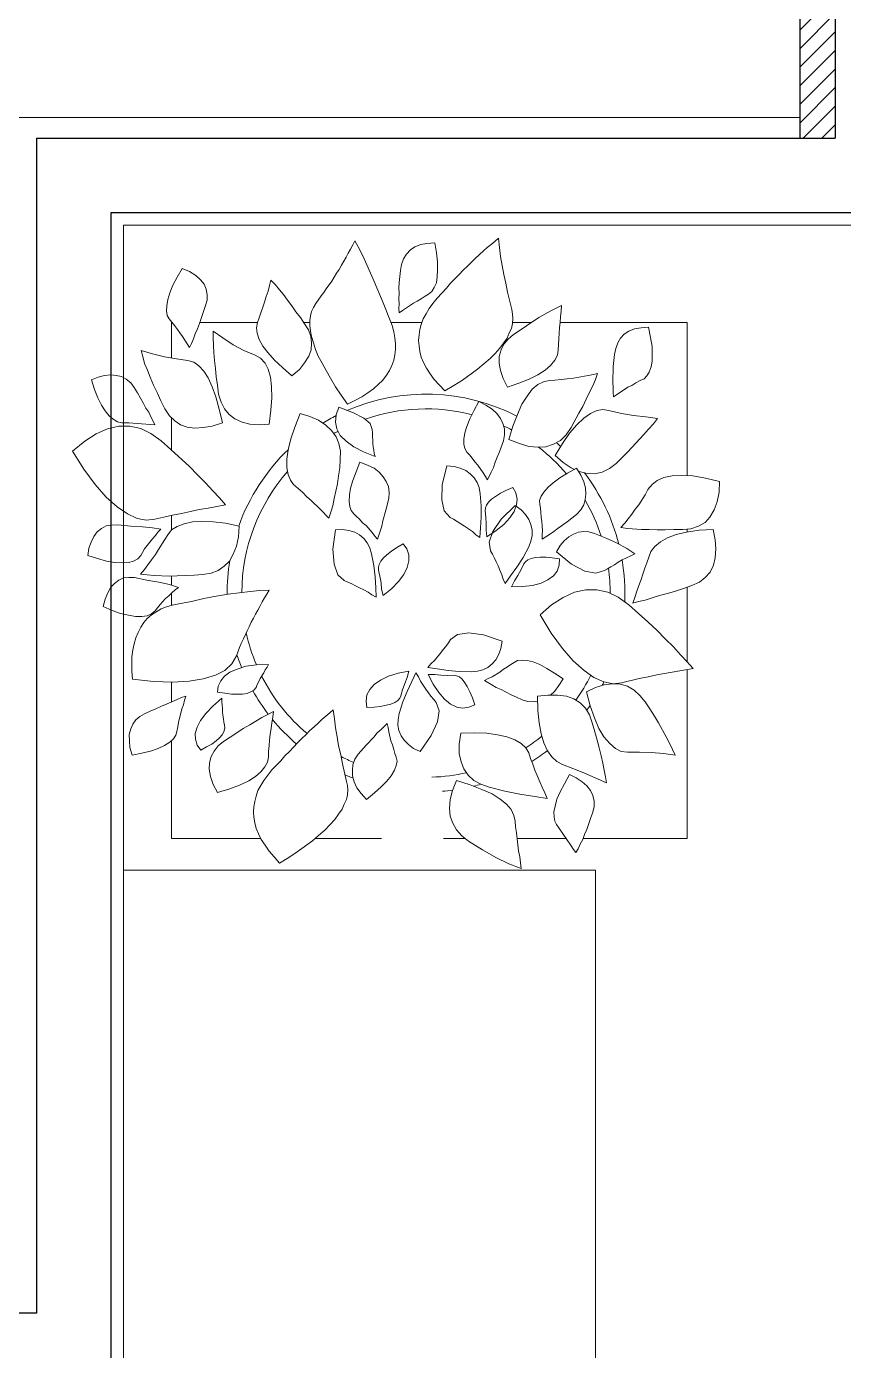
# Model space of a CAD drawing. Header units: millimetres. Extents: x 188.6 to 263.2, y 40.1 to 120.1.
# Drawn here: x 206.637 to 207.625, y 116.544 to 118.144 of the extents above; entities that cross this region are included whole.
import ezdxf

# ---------------------------------------------------------------- set-up
doc = ezdxf.new("R2010")
doc.units = ezdxf.units.MM
for name, color, linetype in [('_XREF_APTOS 1003 E 1004$0$A-MC-ALVENARIA', 7, 'Continuous'), ('_XREF_APTOS 1003 E 1004$0$S-MC-SECÇÃO', 3, 'Continuous'), ('_XREF_APTOS 1003 E 1004$0$V-MC-VISTA1', 8, 'Continuous'), ('ARQ', 8, 'Continuous')]:
    doc.layers.add(name, color=color, linetype=linetype)
doc.layers.add('_XREF_APTOS 1003 E 1004$0$L-MC-LAYOUT', color=252, linetype='Continuous', lineweight=5)
doc.layers.add('_XREF_APTOS 1003 E 1004$0$R-MC-REBOCO', color=1, linetype='Continuous', lineweight=5)

# ---------------------------------------------------------------- blocks, each defined once
blk = doc.blocks.new('A$C1BFF5DEF')
at = {"layer": '_XREF_APTOS 1003 E 1004$0$V-MC-VISTA1'}
h = blk.add_hatch(dxfattribs=at)
h.set_pattern_fill('ANSI31', color=8, scale=0.005)
h.set_pattern_definition([(45, (-2148.590129, -1496.701717), (-0.01122532015, 0.01122532015), [])])
h.paths.add_polyline_path([(8.7253, 9.935), (8.6825, 9.935), (8.6825, 8.955), (8.7253, 8.955)])
at = {"layer": '_XREF_APTOS 1003 E 1004$0$A-MC-ALVENARIA', "color": 8}
for p, q in [((8.7253, 9.935), (8.7253, 8.955)), ((7.7603, 8.955), (8.7253, 8.955)), ((7.7603, 7.535, 0), (7.7603, 8.955, 0)), ((7.8503, 8.865), (8.9303, 8.865)), ((7.8503, 5.155, 0), (7.8503, 8.865, 0)), ((7.7603, 7.535), (6.5353, 7.535))]:
    blk.add_line(p, q, dxfattribs=at)
at = {"layer": '_XREF_APTOS 1003 E 1004$0$L-MC-LAYOUT', "color": 8}
for p, q in [((7.9238, 8.7322), (7.9232, 8.7322)), ((7.9232, 8.6893), (7.9232, 8.7322)), ((8.0271, 8.7322), (7.9572, 8.7322)), ((8.0905, 8.7322), (8.083, 8.7322)), ((8.2259, 8.7322), (8.1883, 8.7322)), ((8.3582, 8.7322), (8.3356, 8.7322)), ((8.5465, 8.7322), (8.3928, 8.7322)), ((8.5465, 8.5472), (8.5465, 8.7322)), ((7.9232, 8.578), (7.9232, 8.617)), ((7.9232, 8.4815), (7.9232, 8.4993)), ((8.5465, 8.4791), (8.5465, 8.4826)), ((7.9232, 8.4148), (7.9232, 8.4259)), ((7.9232, 8.3905), (7.9232, 8.4051)), ((8.5465, 8.3223), (8.5465, 8.4124)), ((8.5465, 8.1089), (8.5465, 8.3127)), ((7.9232, 8.2737), (7.9232, 8.2978)), ((7.9232, 8.1089), (7.9232, 8.2272)), ((8.0309, 8.1089), (7.9232, 8.1089)), ((8.177, 8.1089), (8.0971, 8.1089)), ((8.2777, 8.1089), (8.2521, 8.1089)), ((8.4001, 8.1089), (8.3408, 8.1089)), ((8.5465, 8.1089), (8.4207, 8.1089)), ((8.4355, 8.0704), (7.8653, 8.0704, 0)), ((8.4355, 8.0704), (8.4357, 5.1652))]:
    blk.add_line(p, q, dxfattribs=at)
at = {"layer": '_XREF_APTOS 1003 E 1004$0$L-MC-LAYOUT', "color": 8, "linetype": 'Continuous'}
for points in [[(8.2646, 8.656), (8.2749, 8.6627), (8.2932, 8.6758), (8.3007, 8.6823), (8.3082, 8.6889), (8.3142, 8.6948), (8.32, 8.7014), (8.3243, 8.7073), (8.3287, 8.7132), (8.3315, 8.7197), (8.334, 8.7251), (8.3355, 8.7309), (8.3359, 8.737), (8.3355, 8.7423), (8.3345, 8.7478), (8.3294, 8.7691), (8.3273, 8.7796), (8.3248, 8.7902), (8.3229, 8.8012), (8.321, 8.8122), (8.3196, 8.823), (8.3184, 8.8343), (8.3142, 8.8306), (8.3094, 8.8265), (8.3047, 8.823), (8.3004, 8.8188), (8.2903, 8.8097), (8.2858, 8.805), (8.2808, 8.8005), (8.2756, 8.7954), (8.2709, 8.7902), (8.2657, 8.7851), (8.2603, 8.7796), (8.2554, 8.7738), (8.2443, 8.7617), (8.2392, 8.7554), (8.2347, 8.749), (8.2308, 8.7429), (8.2275, 8.7366), (8.2251, 8.73), (8.2235, 8.7237), (8.2224, 8.7172), (8.2218, 8.7106), (8.2224, 8.704), (8.2235, 8.6974), (8.2251, 8.6905), (8.2279, 8.6838), (8.2312, 8.6769), (8.2357, 8.6701), (8.2407, 8.6632), (8.2469, 8.6565), (8.2537, 8.6495), (8.2537, 8.6495)], [(8.1358, 8.6335), (8.1281, 8.6443), (8.1214, 8.6546), (8.1152, 8.6648), (8.1099, 8.6741), (8.1051, 8.6833), (8.1006, 8.6917), (8.0971, 8.6998), (8.0947, 8.7075), (8.0922, 8.7153), (8.0911, 8.7219), (8.0905, 8.7285), (8.0905, 8.7348), (8.0912, 8.7402), (8.0925, 8.7455), (8.0948, 8.7505), (8.0976, 8.7552), (8.1042, 8.7643), (8.1074, 8.7684), (8.1102, 8.7731), (8.1168, 8.7823), (8.1224, 8.7918), (8.1258, 8.7963), (8.1288, 8.8016), (8.1316, 8.8063), (8.1344, 8.8111), (8.1367, 8.816), (8.1395, 8.8208), (8.1425, 8.826), (8.1448, 8.8309), (8.1508, 8.8202), (8.1561, 8.8092), (8.167, 8.7848), (8.1782, 8.7579), (8.1897, 8.7287), (8.1917, 8.7211), (8.1931, 8.7137), (8.194, 8.7065), (8.1939, 8.6997), (8.1933, 8.693), (8.1917, 8.6867), (8.1893, 8.6801), (8.1867, 8.6741), (8.183, 8.6686), (8.1786, 8.6626), (8.1734, 8.6576), (8.1675, 8.6522), (8.1606, 8.6472), (8.1532, 8.6423), (8.1447, 8.6378)], [(8.2414, 8.8286), (8.2434, 8.8164), (8.2448, 8.8056), (8.2448, 8.7959), (8.2442, 8.7875), (8.2434, 8.7803), (8.2407, 8.7744), (8.2379, 8.7697), (8.2339, 8.7665), (8.2296, 8.764), (8.2251, 8.761), (8.2201, 8.7581), (8.2158, 8.7556), (8.2023, 8.7466), (8.1985, 8.7439), (8.1981, 8.7492), (8.1983, 8.7549), (8.1981, 8.7607), (8.1982, 8.7675), (8.1981, 8.7739), (8.1982, 8.7807), (8.199, 8.7879), (8.1998, 8.795), (8.2013, 8.8025), (8.2036, 8.8092), (8.2073, 8.8148), (8.212, 8.82), (8.2173, 8.8238), (8.2246, 8.8265), (8.2319, 8.8279)], [(7.93, 8.787), (7.9249, 8.7773), (7.9211, 8.7683), (7.9188, 8.76), (7.9173, 8.7525), (7.9169, 8.7463), (7.9178, 8.7408), (7.9203, 8.7365), (7.9267, 8.7286), (7.9302, 8.7239), (7.9334, 8.7199), (7.9364, 8.7154), (7.9394, 8.7109), (7.9419, 8.7066), (7.9449, 8.7021), (7.9472, 8.707), (7.9497, 8.7125), (7.9518, 8.7186), (7.9545, 8.7245), (7.9568, 8.7312), (7.9618, 8.7455), (7.9643, 8.7526), (7.9661, 8.7594), (7.9661, 8.7658), (7.965, 8.7724), (7.9625, 8.7785), (7.9581, 8.784), (7.9524, 8.7889), (7.9449, 8.7938), (7.9359, 8.7975), (7.9359, 8.7975)], [(8.0687, 8.6679), (8.0573, 8.6777), (8.0478, 8.6867), (8.0396, 8.6959), (8.0337, 8.7037), (8.029, 8.7116), (8.0266, 8.7193), (8.026, 8.7258), (8.0271, 8.7323), (8.0291, 8.7379), (8.0312, 8.7441), (8.0336, 8.7507), (8.0357, 8.7568), (8.0375, 8.7636), (8.0399, 8.7703), (8.0417, 8.7771), (8.0433, 8.7834), (8.0484, 8.7782), (8.0536, 8.7718), (8.0584, 8.7661), (8.0635, 8.7591), (8.0685, 8.7522), (8.0735, 8.7453), (8.079, 8.7382), (8.0839, 8.7308), (8.0887, 8.7234), (8.0917, 8.7154), (8.0924, 8.7077), (8.0918, 8.6994), (8.0891, 8.6917), (8.084, 8.6837), (8.0777, 8.6756)], [(8.3429, 8.6589), (8.3555, 8.6637), (8.366, 8.6692), (8.3748, 8.6747), (8.3814, 8.6804), (8.3865, 8.6867), (8.3898, 8.6929), (8.3907, 8.6989), (8.3908, 8.7058), (8.3915, 8.7124), (8.3916, 8.7193), (8.3922, 8.7259), (8.3928, 8.7326), (8.3934, 8.7392), (8.394, 8.7459), (8.3946, 8.7526), (8.3815, 8.7463), (8.3745, 8.7424), (8.3672, 8.7381), (8.3524, 8.7284), (8.3448, 8.723), (8.3366, 8.7179), (8.3301, 8.7122), (8.325, 8.7059), (8.3215, 8.6991), (8.3193, 8.6913), (8.3192, 8.6827), (8.3208, 8.6742), (8.3242, 8.6644), (8.3292, 8.654), (8.3292, 8.654)], [(8.0433, 8.6264), (8.0446, 8.6414), (8.0441, 8.6548), (8.0429, 8.6661), (8.04, 8.6757), (8.0363, 8.6833), (8.0309, 8.6892), (8.0241, 8.6927), (8.0107, 8.6985), (7.9976, 8.7054), (7.9851, 8.7138), (7.9736, 8.7219), (7.9735, 8.7133), (7.9742, 8.6959), (7.975, 8.6864), (7.9762, 8.6768), (7.9772, 8.6667), (7.9788, 8.6564), (7.9801, 8.6456), (7.9831, 8.636), (7.9871, 8.6278), (7.9928, 8.6212), (7.9995, 8.6159), (8.0084, 8.6117), (8.0179, 8.6095), (8.029, 8.6085), (8.0413, 8.6093), (8.0413, 8.6093)], [(8.4996, 8.7267), (8.5021, 8.7143), (8.504, 8.7033), (8.5042, 8.6941), (8.5041, 8.6856), (8.5028, 8.6786), (8.5007, 8.6724), (8.4978, 8.6677), (8.4944, 8.6643), (8.4896, 8.662), (8.4845, 8.6592), (8.4795, 8.6563), (8.4747, 8.654), (8.4612, 8.645), (8.4574, 8.6423), (8.4572, 8.6481), (8.4569, 8.6539), (8.4567, 8.6598), (8.4566, 8.6661), (8.4572, 8.6728), (8.4571, 8.6791), (8.4587, 8.6934), (8.4602, 8.7009), (8.4625, 8.7076), (8.4657, 8.7133), (8.4702, 8.7181), (8.4761, 8.7217), (8.4828, 8.7245), (8.4907, 8.7258)], [(7.9807, 8.6277), (7.9767, 8.6423), (7.9724, 8.6547), (7.9676, 8.6655), (7.9624, 8.6736), (7.956, 8.6799), (7.9501, 8.6842), (7.9428, 8.6862), (7.9291, 8.6882), (7.9146, 8.6909), (7.9003, 8.6942), (7.8864, 8.6986), (7.8883, 8.691), (7.8906, 8.6828), (7.894, 8.6747), (7.8973, 8.6661), (7.9015, 8.6566), (7.9058, 8.6476), (7.9102, 8.6375), (7.9149, 8.6278), (7.9206, 8.6195), (7.927, 8.6133), (7.9339, 8.6086), (7.9421, 8.6057), (7.9515, 8.6047), (7.9614, 8.6052), (7.9724, 8.6071), (7.9846, 8.6109), (7.9846, 8.6109)], [(7.8302, 8.6512), (7.8342, 8.6412), (7.8385, 8.6322), (7.843, 8.6255), (7.8477, 8.6193), (7.8526, 8.6153), (7.8579, 8.6123), (7.8631, 8.611), (7.8717, 8.6109), (7.8818, 8.6102), (7.903, 8.6085), (7.9011, 8.6132), (7.8983, 8.6182), (7.8957, 8.6237), (7.8923, 8.6289), (7.8892, 8.6345), (7.8822, 8.6473), (7.8782, 8.6539), (7.8738, 8.6594), (7.8684, 8.6636), (7.8626, 8.6668), (7.8563, 8.6684), (7.8497, 8.669), (7.842, 8.6683), (7.8344, 8.6663), (7.8263, 8.6629), (7.8263, 8.6629)], [(8.3311, 8.5909), (8.3356, 8.6071), (8.3412, 8.6212), (8.3467, 8.6336), (8.353, 8.6434), (8.3592, 8.6515), (8.3658, 8.6572), (8.3727, 8.6605), (8.3796, 8.6621), (8.3866, 8.6625), (8.3943, 8.6633), (8.4015, 8.6642), (8.4092, 8.6649), (8.4313, 8.6692), (8.4382, 8.6708), (8.4355, 8.6632), (8.4323, 8.6557), (8.4284, 8.6479), (8.4244, 8.6396), (8.4202, 8.6307), (8.4156, 8.6226), (8.4061, 8.6053), (8.4001, 8.5965), (8.3932, 8.5898), (8.3847, 8.5853), (8.3756, 8.5822), (8.3662, 8.5814), (8.3551, 8.5825), (8.3437, 8.5859)], [(8.1253, 8.6298), (8.143, 8.623), (8.1557, 8.6168), (8.1631, 8.6102), (8.1657, 8.603), (8.166, 8.5989), (8.1661, 8.5942), (8.1664, 8.5901), (8.1667, 8.586), (8.167, 8.5819), (8.1679, 8.5781), (8.1682, 8.574), (8.1692, 8.5703), (8.1551, 8.5758), (8.1435, 8.5821), (8.1344, 8.5887), (8.1272, 8.5959), (8.123, 8.6036), (8.1212, 8.6117), (8.1221, 8.6206)], [(8.2888, 8.6257), (8.2839, 8.6159), (8.2801, 8.6067), (8.2777, 8.5988), (8.2764, 8.5911), (8.2765, 8.5851), (8.2777, 8.5798), (8.2803, 8.5757), (8.2834, 8.5723), (8.2866, 8.5683), (8.2898, 8.5638), (8.2935, 8.5598), (8.3, 8.5507), (8.3027, 8.5462), (8.3053, 8.5421), (8.3097, 8.5513), (8.3123, 8.557), (8.3144, 8.5633), (8.3169, 8.5695), (8.3195, 8.5758), (8.3245, 8.5894), (8.3258, 8.5967), (8.3256, 8.6037), (8.3238, 8.61), (8.3209, 8.6162), (8.3164, 8.6223), (8.3109, 8.6276), (8.3033, 8.6322), (8.2946, 8.6367), (8.2946, 8.6367)], [(8.0722, 8.6059), (8.0672, 8.5916), (8.0643, 8.5783), (8.0626, 8.5669), (8.0626, 8.5572), (8.0642, 8.5486), (8.067, 8.5419), (8.0708, 8.5365), (8.0761, 8.5318), (8.0813, 8.5271), (8.0869, 8.5217), (8.0921, 8.517), (8.1032, 8.5063), (8.1133, 8.4959), (8.1158, 8.503), (8.118, 8.5108), (8.1198, 8.5194), (8.1219, 8.5284), (8.1239, 8.5374), (8.1249, 8.5468), (8.1266, 8.5565), (8.1272, 8.5666), (8.1274, 8.5769), (8.1255, 8.5861), (8.122, 8.5942), (8.1166, 8.6018), (8.1097, 8.6083), (8.1009, 8.6142), (8.0904, 8.6185), (8.0785, 8.6221), (8.0785, 8.6221)], [(7.8171, 8.5549), (7.8307, 8.5364), (7.8443, 8.5213), (7.8573, 8.5093), (7.8699, 8.5009), (7.8817, 8.4956), (7.893, 8.4934), (7.9031, 8.4944), (7.9137, 8.497), (7.9244, 8.4996), (7.9354, 8.5015), (7.946, 8.504), (7.9565, 8.5061), (7.9674, 8.508), (7.9884, 8.5121), (7.981, 8.5204), (7.9731, 8.5289), (7.9643, 8.5383), (7.9545, 8.548), (7.945, 8.5583), (7.9223, 8.5788), (7.9105, 8.5892), (7.8982, 8.5982), (7.886, 8.6042), (7.8727, 8.6071), (7.8595, 8.6071), (7.8458, 8.6039), (7.8322, 8.5978), (7.8182, 8.5889), (7.8036, 8.5768), (7.8036, 8.5768)], [(8.1463, 8.5517), (8.1425, 8.5414), (8.1397, 8.5319), (8.1382, 8.5238), (8.1378, 8.5159), (8.1386, 8.51), (8.1404, 8.5049), (8.1434, 8.5011), (8.1469, 8.498), (8.1505, 8.4944), (8.1542, 8.4903), (8.1584, 8.4868), (8.1658, 8.4785), (8.169, 8.4742), (8.1721, 8.4705), (8.1737, 8.4753), (8.1754, 8.4801), (8.1774, 8.4861), (8.1787, 8.4925), (8.1823, 8.5056), (8.1858, 8.5197), (8.1863, 8.527), (8.1853, 8.534), (8.1828, 8.5401), (8.1792, 8.5459), (8.1741, 8.5514), (8.168, 8.5561), (8.16, 8.5598), (8.1508, 8.5633), (8.1508, 8.5633)], [(8.2505, 8.5359), (8.2498, 8.5179), (8.2529, 8.5046), (8.2598, 8.4967), (8.2639, 8.4944), (8.2685, 8.4917), (8.2727, 8.4889), (8.2773, 8.4862), (8.2868, 8.4796), (8.291, 8.4757), (8.2957, 8.4724), (8.2966, 8.484), (8.2973, 8.4971), (8.2974, 8.5107), (8.2963, 8.5253), (8.2949, 8.5328), (8.2926, 8.539), (8.2892, 8.5446), (8.2843, 8.5495), (8.279, 8.5533), (8.2721, 8.5563), (8.2649, 8.5582), (8.2561, 8.5589), (8.2561, 8.5589)], [(8.402, 8.5501), (8.3927, 8.5444), (8.3845, 8.5387), (8.3783, 8.5333), (8.3731, 8.5274), (8.37, 8.5223), (8.3681, 8.5172), (8.3682, 8.5123), (8.369, 8.5078), (8.3695, 8.5027), (8.3699, 8.4971), (8.3709, 8.4918), (8.3712, 8.4863), (8.3715, 8.4807), (8.3714, 8.4754), (8.3714, 8.4705), (8.3801, 8.476), (8.3854, 8.4795), (8.3904, 8.4836), (8.4014, 8.4915), (8.4129, 8.5004), (8.4179, 8.5058), (8.4214, 8.5119), (8.4233, 8.5182), (8.4241, 8.525), (8.4235, 8.5325), (8.4217, 8.5399), (8.4178, 8.5479), (8.4128, 8.5563), (8.4128, 8.5563)], [(8.5687, 8.5443), (8.5535, 8.5468), (8.54, 8.5475), (8.5283, 8.547), (8.5184, 8.5448), (8.5103, 8.5413), (8.5041, 8.5366), (8.499, 8.5303), (8.4957, 8.5241), (8.4879, 8.5119), (8.4838, 8.5065), (8.4794, 8.5005), (8.4752, 8.4951), (8.471, 8.4897), (8.4663, 8.4845), (8.4745, 8.4833), (8.4913, 8.4821), (8.5005, 8.4823), (8.5101, 8.4818), (8.5198, 8.4818), (8.5303, 8.4821), (8.5412, 8.4823), (8.5511, 8.4829), (8.5602, 8.486), (8.5682, 8.4906), (8.5739, 8.4972), (8.5792, 8.5057), (8.5826, 8.5154), (8.585, 8.5271), (8.5855, 8.5401), (8.5855, 8.5401)], [(8.3274, 8.5294), (8.3207, 8.5259), (8.3147, 8.5219), (8.3101, 8.5187), (8.3062, 8.515), (8.3039, 8.5115), (8.3026, 8.5081), (8.3024, 8.5048), (8.3033, 8.4972), (8.3037, 8.4891), (8.3034, 8.4815), (8.3043, 8.4734), (8.3155, 8.4807), (8.325, 8.4883), (8.3323, 8.4962), (8.3374, 8.5038), (8.3403, 8.5118), (8.3411, 8.5189), (8.3392, 8.5263), (8.3357, 8.533), (8.3357, 8.533)], [(8.3218, 8.4945), (8.3116, 8.4796), (8.3072, 8.4667), (8.3088, 8.4564), (8.311, 8.4523), (8.3135, 8.4475), (8.3155, 8.4429), (8.318, 8.4381), (8.3202, 8.4328), (8.3225, 8.4275), (8.324, 8.422), (8.3263, 8.4167), (8.3331, 8.426), (8.3407, 8.4367), (8.3481, 8.4482), (8.3549, 8.4611), (8.3577, 8.4682), (8.3591, 8.4747), (8.3592, 8.4813), (8.3577, 8.488), (8.3552, 8.494), (8.351, 8.5003), (8.3458, 8.5057), (8.3387, 8.511), (8.3387, 8.511)], [(7.8338, 8.4471), (7.8447, 8.4438), (7.8544, 8.4422), (7.8635, 8.4418), (7.871, 8.4421), (7.8774, 8.4439), (7.8824, 8.4467), (7.886, 8.4506), (7.888, 8.4545), (7.8906, 8.4587), (7.8937, 8.4628), (7.8969, 8.4668), (7.9, 8.4709), (7.9037, 8.4748), (7.9068, 8.4788), (7.9104, 8.4827), (7.9, 8.484), (7.8879, 8.4854), (7.8739, 8.4863), (7.8584, 8.4878), (7.8508, 8.4875), (7.8441, 8.4864), (7.8385, 8.4833), (7.8331, 8.4794), (7.8294, 8.4738), (7.8259, 8.467), (7.8232, 8.4594), (7.8219, 8.4507), (7.8219, 8.4507)], [(7.9885, 8.4897), (7.9737, 8.4915), (7.96, 8.4917), (7.9484, 8.4912), (7.9384, 8.4889), (7.9298, 8.4856), (7.9233, 8.4816), (7.9189, 8.4757), (7.9152, 8.4701), (7.9075, 8.4579), (7.9037, 8.4518), (7.8991, 8.4454), (7.8947, 8.4395), (7.8904, 8.4336), (7.8857, 8.4283), (7.8939, 8.4272), (7.9022, 8.4265), (7.9204, 8.4259), (7.9301, 8.426), (7.94, 8.4265), (7.9505, 8.4268), (7.9611, 8.4277), (7.9709, 8.4294), (7.9795, 8.4327), (7.9869, 8.4376), (7.9932, 8.444), (7.9977, 8.4521), (8.0018, 8.4621), (8.004, 8.4734), (8.0051, 8.4862), (8.0051, 8.4862)], [(8.1183, 8.4582), (8.1196, 8.4402), (8.1242, 8.4274), (8.1319, 8.4203), (8.1362, 8.4185), (8.1412, 8.4163), (8.1456, 8.414), (8.1505, 8.4118), (8.1556, 8.4091), (8.1607, 8.4063), (8.1653, 8.403), (8.1704, 8.4002), (8.17, 8.4118), (8.1692, 8.4249), (8.1677, 8.4385), (8.165, 8.4528), (8.1628, 8.4601), (8.1598, 8.466), (8.1558, 8.4712), (8.1504, 8.4755), (8.1447, 8.4787), (8.1375, 8.4809), (8.13, 8.482), (8.1213, 8.4816), (8.1213, 8.4816)], [(8.5609, 8.4812), (8.5458, 8.479), (8.5332, 8.4759), (8.5227, 8.4722), (8.5141, 8.4672), (8.5075, 8.4615), (8.5027, 8.4557), (8.5002, 8.4486), (8.4978, 8.4419), (8.4955, 8.4353), (8.493, 8.4282), (8.4907, 8.4215), (8.4882, 8.4144), (8.4858, 8.4077), (8.4832, 8.4001), (8.4807, 8.3929), (8.4877, 8.3951), (8.4958, 8.3968), (8.5042, 8.3996), (8.5131, 8.4022), (8.5226, 8.4046), (8.5322, 8.4075), (8.542, 8.411), (8.5523, 8.4143), (8.5613, 8.4186), (8.5684, 8.4241), (8.5741, 8.4307), (8.5782, 8.439), (8.5802, 8.448), (8.581, 8.4586), (8.5803, 8.4698), (8.5778, 8.4821), (8.5778, 8.4821)], [(8.1955, 8.4603), (8.1892, 8.4561), (8.1836, 8.4515), (8.1795, 8.4478), (8.176, 8.4437), (8.1741, 8.4399), (8.1732, 8.4364), (8.1734, 8.4331), (8.1751, 8.4257), (8.1764, 8.4177), (8.177, 8.4101), (8.1788, 8.4022), (8.1891, 8.4106), (8.1977, 8.4192), (8.204, 8.4279), (8.2082, 8.4361), (8.2102, 8.4443), (8.2102, 8.4515), (8.2075, 8.4586), (8.2033, 8.4649), (8.2033, 8.4649)], [(8.4066, 8.4401), (8.4226, 8.4316), (8.4361, 8.4292), (8.4464, 8.4325), (8.45, 8.4346), (8.4543, 8.4371), (8.4586, 8.4396), (8.4631, 8.4426), (8.4681, 8.4455), (8.4785, 8.4504), (8.4833, 8.4528), (8.4735, 8.4591), (8.4619, 8.4654), (8.4487, 8.4718), (8.4346, 8.4773), (8.4278, 8.4791), (8.4216, 8.4795), (8.4151, 8.4789), (8.4091, 8.4765), (8.4034, 8.4733), (8.3977, 8.4684), (8.3928, 8.4627), (8.3884, 8.4551), (8.3884, 8.4551)], [(8.3834, 8.448), (8.3759, 8.4486), (8.3686, 8.4485), (8.3631, 8.4482), (8.3578, 8.4471), (8.3539, 8.4454), (8.351, 8.4432), (8.3491, 8.4405), (8.3458, 8.4337), (8.3418, 8.4266), (8.3376, 8.4202), (8.334, 8.4129), (8.3473, 8.4131), (8.3594, 8.4145), (8.3698, 8.4173), (8.3782, 8.4211), (8.3849, 8.4262), (8.3894, 8.4319), (8.3917, 8.4391), (8.3923, 8.4467), (8.3923, 8.4467)], [(7.8513, 8.3842), (7.8615, 8.3806), (7.8711, 8.3785), (7.8798, 8.3771), (7.8871, 8.3768), (7.8938, 8.3779), (7.8991, 8.3801), (7.9033, 8.3838), (7.9063, 8.3873), (7.9094, 8.3914), (7.9124, 8.3949), (7.916, 8.3988), (7.92, 8.402), (7.9235, 8.4054), (7.9276, 8.4091), (7.9316, 8.4122), (7.9207, 8.4155), (7.9079, 8.4183), (7.8934, 8.421), (7.8784, 8.424), (7.8716, 8.4241), (7.8651, 8.4235), (7.8596, 8.4209), (7.8542, 8.417), (7.8497, 8.4123), (7.8462, 8.4055), (7.843, 8.398), (7.8404, 8.3892), (7.8404, 8.3892)], [(7.9015, 8.2985), (7.9247, 8.2978), (7.9446, 8.2988), (7.9616, 8.3015), (7.9763, 8.306), (7.9875, 8.3119), (7.996, 8.3198), (8.0017, 8.3293), (8.0052, 8.3395), (8.0075, 8.3444), (8.01, 8.3498), (8.0146, 8.3597), (8.0169, 8.3646), (8.0194, 8.37), (8.0222, 8.3748), (8.0245, 8.3797), (8.0273, 8.3845), (8.0301, 8.3892), (8.0326, 8.3946), (8.0354, 8.3994), (8.0382, 8.4041), (8.041, 8.4089), (8.0299, 8.4082), (8.0181, 8.4072), (7.9917, 8.4038), (7.9771, 8.4015), (7.9624, 8.3986), (7.9474, 8.3952), (7.932, 8.3921), (7.9241, 8.3908), (7.9171, 8.3887), (7.9105, 8.3864), (7.8988, 8.3791), (7.8938, 8.3745), (7.8897, 8.3696), (7.8861, 8.364), (7.8827, 8.3578), (7.8799, 8.3513), (7.8779, 8.344), (7.8764, 8.3365), (7.8753, 8.3283), (7.8751, 8.3197), (7.8753, 8.3105), (7.876, 8.3011), (7.876, 8.3011)], [(8.3821, 8.357), (8.3957, 8.3385), (8.4088, 8.3236), (8.4218, 8.3116), (8.4338, 8.3033), (8.4457, 8.298), (8.457, 8.2958), (8.4671, 8.2969), (8.4883, 8.302), (8.4993, 8.3039), (8.51, 8.3065), (8.5539, 8.314), (8.5465, 8.3223), (8.5386, 8.3308), (8.5298, 8.3402), (8.52, 8.3499), (8.5104, 8.3602), (8.4991, 8.3704), (8.4878, 8.3807), (8.476, 8.3911), (8.4632, 8.4002), (8.4504, 8.4064), (8.4371, 8.4093), (8.424, 8.4094), (8.4102, 8.4062), (8.3966, 8.4), (8.3826, 8.3912), (8.3686, 8.3789), (8.3686, 8.3789)], [(8.3003, 8.3548), (8.2824, 8.3571), (8.2689, 8.3552), (8.2604, 8.3491), (8.2578, 8.3453), (8.2546, 8.3409), (8.2515, 8.337), (8.2483, 8.3326), (8.2409, 8.3238), (8.2367, 8.3199), (8.233, 8.3155), (8.2444, 8.3136), (8.2574, 8.3117), (8.271, 8.3104), (8.2856, 8.3102), (8.2931, 8.3109), (8.2996, 8.3126), (8.3055, 8.3154), (8.3108, 8.3199), (8.315, 8.3248), (8.3187, 8.3314), (8.3212, 8.3385), (8.3227, 8.3472), (8.3227, 8.3472)], [(7.9876, 8.2843), (7.9958, 8.2832), (8.0027, 8.2831), (8.009, 8.2831), (8.0145, 8.2841), (8.0191, 8.2859), (8.0228, 8.2881), (8.0255, 8.2911), (8.0268, 8.2947), (8.0287, 8.2986), (8.0305, 8.302), (8.0323, 8.3054), (8.0347, 8.3091), (8.0365, 8.3125), (8.0387, 8.3157), (8.0405, 8.3191), (8.026, 8.3185), (8.0128, 8.3168), (8.0025, 8.3135), (7.9937, 8.3097), (7.9874, 8.305), (7.9826, 8.2993), (7.9797, 8.2928), (7.9789, 8.2856), (7.9789, 8.2856)], [(8.1681, 8.2675), (8.1756, 8.2683), (8.1827, 8.2697), (8.1881, 8.271), (8.1932, 8.273), (8.1966, 8.2754), (8.199, 8.2782), (8.2004, 8.2811), (8.2024, 8.2884), (8.2051, 8.2961), (8.2081, 8.3032), (8.2102, 8.311), (8.1972, 8.3084), (8.1856, 8.3048), (8.1759, 8.3001), (8.1683, 8.2949), (8.1627, 8.2886), (8.1592, 8.2823), (8.1583, 8.2747), (8.1591, 8.2672), (8.1591, 8.2672)], [(8.2372, 8.233), (8.2445, 8.2495), (8.2465, 8.263), (8.243, 8.2729), (8.2401, 8.2765), (8.2367, 8.2808), (8.2339, 8.2849), (8.2306, 8.2892), (8.2243, 8.2988), (8.2217, 8.3039), (8.2186, 8.3087), (8.2135, 8.2983), (8.208, 8.2864), (8.2029, 8.2737), (8.1985, 8.2598), (8.1971, 8.2524), (8.1969, 8.2457), (8.198, 8.2392), (8.2007, 8.2329), (8.2043, 8.2274), (8.2096, 8.2221), (8.2156, 8.2176), (8.2236, 8.2138), (8.2236, 8.2138)], [(8.2868, 8.2788), (8.2839, 8.2858), (8.2806, 8.2922), (8.2777, 8.297), (8.2744, 8.3013), (8.2711, 8.3039), (8.2678, 8.3054), (8.2646, 8.3059), (8.257, 8.3058), (8.2489, 8.3061), (8.2413, 8.307), (8.2332, 8.3069), (8.2394, 8.2951), (8.2461, 8.285), (8.2533, 8.277), (8.2605, 8.2712), (8.2681, 8.2676), (8.2752, 8.2661), (8.2827, 8.2674), (8.2897, 8.2702), (8.2897, 8.2702)], [(8.4292, 8.2689), (8.4344, 8.2544), (8.4397, 8.2417), (8.4459, 8.2315), (8.4528, 8.2234), (8.4599, 8.2174), (8.4666, 8.2139), (8.4743, 8.2129), (8.4887, 8.2131), (8.5029, 8.2127), (8.5179, 8.2114), (8.5321, 8.2093), (8.5288, 8.2162), (8.5251, 8.2238), (8.521, 8.2316), (8.512, 8.2485), (8.5068, 8.2566), (8.5013, 8.2654), (8.4956, 8.2737), (8.4892, 8.2816), (8.4823, 8.2881), (8.4742, 8.2926), (8.4653, 8.2952), (8.4558, 8.2957), (8.4462, 8.2944), (8.4358, 8.2912), (8.4248, 8.2859), (8.4248, 8.2859)], [(7.8872, 8.2118), (7.8978, 8.2144), (7.9069, 8.2175), (7.9145, 8.2211), (7.9211, 8.2251), (7.9254, 8.2293), (7.9285, 8.2334), (7.9296, 8.2382), (7.9309, 8.2435), (7.9317, 8.2489), (7.933, 8.2542), (7.9344, 8.26), (7.9357, 8.2653), (7.9375, 8.2704), (7.9388, 8.2757), (7.9406, 8.2808), (7.9354, 8.2791), (7.9299, 8.2765), (7.9178, 8.2715), (7.9111, 8.2687), (7.9042, 8.2654), (7.8975, 8.2626), (7.8906, 8.2593), (7.8849, 8.2561), (7.8801, 8.2521), (7.8766, 8.247), (7.8739, 8.2411), (7.8721, 8.2343), (7.8723, 8.2267), (7.8729, 8.2185), (7.8755, 8.2096), (7.8755, 8.2096)], [(7.9654, 8.2193), (7.9718, 8.2228), (7.9772, 8.2267), (7.9813, 8.2304), (7.9843, 8.2339), (7.9862, 8.2378), (7.9877, 8.2419), (7.9872, 8.2455), (7.9863, 8.2493), (7.986, 8.2534), (7.9852, 8.2577), (7.9849, 8.2618), (7.9846, 8.2659), (7.9843, 8.27), (7.9841, 8.2741), (7.9838, 8.2782), (7.973, 8.2688), (7.9647, 8.2597), (7.9582, 8.2511), (7.9543, 8.2433), (7.9517, 8.2356), (7.9521, 8.2286), (7.9542, 8.2215), (7.9584, 8.2155), (7.9584, 8.2155)], [(8.366, 8.2635), (8.3676, 8.2486), (8.3698, 8.2352), (8.3734, 8.2242), (8.3776, 8.2148), (8.3829, 8.2072), (8.389, 8.2016), (8.3958, 8.1981), (8.4084, 8.1931), (8.4214, 8.1879), (8.4354, 8.1819), (8.4488, 8.176), (8.4479, 8.1832), (8.4461, 8.1913), (8.4445, 8.1999), (8.4425, 8.2086), (8.44, 8.2181), (8.4376, 8.2275), (8.4349, 8.2377), (8.4318, 8.2485), (8.4283, 8.2583), (8.4237, 8.2662), (8.4173, 8.2725), (8.4093, 8.2776), (8.4006, 8.2806), (8.3897, 8.2821), (8.3782, 8.2821), (8.3657, 8.2808), (8.3657, 8.2808)], [(7.9936, 8.1688), (8.0054, 8.1732), (8.0165, 8.1785), (8.0246, 8.1837), (8.0312, 8.1894), (8.0361, 8.1952), (8.0392, 8.2009), (8.0402, 8.2069), (8.0403, 8.2137), (8.0411, 8.2209), (8.0417, 8.2276), (8.0425, 8.2347), (8.0438, 8.2417), (8.0444, 8.2484), (8.0457, 8.2554), (8.0463, 8.262), (8.0394, 8.2587), (8.0323, 8.2549), (8.0178, 8.2462), (8.0099, 8.2416), (8.0023, 8.2362), (7.9861, 8.2259), (7.9797, 8.2206), (7.9746, 8.2144), (7.9711, 8.2076), (7.9691, 8.2003), (7.9686, 8.1924), (7.9702, 8.1838), (7.9736, 8.174), (7.9788, 8.1642), (7.9788, 8.1642)], [(8.0648, 8.0859), (8.0752, 8.0926), (8.0935, 8.1057), (8.101, 8.1122), (8.1084, 8.1188), (8.1147, 8.1252), (8.1204, 8.1318), (8.125, 8.1382), (8.1293, 8.1441), (8.132, 8.1501), (8.1347, 8.156), (8.1359, 8.1613), (8.1364, 8.1675), (8.1359, 8.1728), (8.1348, 8.1777), (8.1297, 8.199), (8.1278, 8.21), (8.1252, 8.2207), (8.1233, 8.2316), (8.1214, 8.2426), (8.1201, 8.2534), (8.1187, 8.2642), (8.1145, 8.2605), (8.1048, 8.2524), (8.1005, 8.2482), (8.0955, 8.2437), (8.0904, 8.2391), (8.0859, 8.2344), (8.0807, 8.2294), (8.0755, 8.2243), (8.0708, 8.2191), (8.0656, 8.214), (8.0602, 8.2085), (8.0553, 8.2027), (8.0445, 8.1916), (8.0395, 8.1854), (8.0349, 8.1789), (8.0311, 8.1728), (8.0277, 8.1666), (8.0254, 8.1599), (8.0238, 8.1536), (8.0227, 8.1471), (8.0222, 8.141), (8.0228, 8.1345), (8.0239, 8.1278), (8.0255, 8.1209), (8.0283, 8.1142), (8.0316, 8.1073), (8.0362, 8.1006), (8.041, 8.0932), (8.0472, 8.0864), (8.0538, 8.0789), (8.0538, 8.0789)], [(8.1685, 8.1637), (8.1766, 8.171), (8.1836, 8.1781), (8.1887, 8.1846), (8.1928, 8.1913), (8.1949, 8.1969), (8.1958, 8.2023), (8.1948, 8.207), (8.1932, 8.2114), (8.1917, 8.2163), (8.1904, 8.2217), (8.1884, 8.2267), (8.1857, 8.2375), (8.1849, 8.2428), (8.184, 8.2475), (8.1802, 8.244), (8.1765, 8.2406), (8.1719, 8.2362), (8.1678, 8.2312), (8.1584, 8.2214), (8.1487, 8.2106), (8.1448, 8.2044), (8.1424, 8.1977), (8.1418, 8.1912), (8.1421, 8.1843), (8.1441, 8.1771), (8.1472, 8.1701), (8.1526, 8.163), (8.159, 8.1557), (8.159, 8.1557)], [(8.2727, 8.236), (8.2895, 8.2365), (8.3042, 8.2359), (8.3173, 8.2341), (8.3284, 8.2314), (8.3381, 8.228), (8.3457, 8.2236), (8.3513, 8.2182), (8.3549, 8.2124), (8.3571, 8.2053), (8.3599, 8.1986), (8.3625, 8.1914), (8.3653, 8.1847), (8.3684, 8.1773), (8.3712, 8.1706), (8.3746, 8.1637), (8.3774, 8.157), (8.3622, 8.1594), (8.3443, 8.1622), (8.326, 8.1658), (8.3071, 8.1707), (8.2969, 8.1743), (8.2888, 8.1788), (8.2818, 8.1853), (8.2765, 8.1929), (8.2732, 8.2015), (8.271, 8.2114), (8.271, 8.2229)], [(8.2675, 8.1788), (8.2841, 8.1736), (8.2982, 8.1681), (8.3106, 8.1626), (8.3204, 8.1563), (8.328, 8.1502), (8.3337, 8.1436), (8.337, 8.1367), (8.3386, 8.1298), (8.339, 8.1228), (8.34, 8.1156), (8.3409, 8.1084), (8.3418, 8.1012), (8.3427, 8.094), (8.3441, 8.0867), (8.3451, 8.0795), (8.346, 8.0723), (8.3308, 8.0781), (8.3152, 8.0859), (8.2989, 8.095), (8.282, 8.1056), (8.2739, 8.1118), (8.2678, 8.1191), (8.2632, 8.1271), (8.2599, 8.1357), (8.2592, 8.1451), (8.26, 8.1557), (8.2627, 8.1667)], [(8.398, 8.1749), (8.3929, 8.1653), (8.3891, 8.1563), (8.3868, 8.1479), (8.3855, 8.1409), (8.3856, 8.1346), (8.3867, 8.1296), (8.3887, 8.1255), (8.3914, 8.1217), (8.3974, 8.1127), (8.4001, 8.1089), (8.4061, 8.0999), (8.4091, 8.0954), (8.4118, 8.0916), (8.4146, 8.0964), (8.4171, 8.1018), (8.4202, 8.1076), (8.4224, 8.1137), (8.425, 8.1196), (8.4297, 8.1329), (8.432, 8.1395), (8.434, 8.1469), (8.4341, 8.1537), (8.4325, 8.1606), (8.4295, 8.1668), (8.4251, 8.1723), (8.4194, 8.1772), (8.4125, 8.1819), (8.4041, 8.186), (8.4041, 8.186)]]:
    blk.add_lwpolyline(points, close=True, dxfattribs=at)
for points in [[(8.3868, 8.5714), (8.3959, 8.586), (8.4043, 8.5985), (8.413, 8.6086), (8.4215, 8.6165), (8.4298, 8.6222), (8.4373, 8.6259), (8.4447, 8.6273), (8.4517, 8.626), (8.4671, 8.6223), (8.4817, 8.62), (8.4966, 8.6183), (8.5107, 8.6162), (8.5057, 8.6099), (8.4999, 8.6034), (8.4942, 8.5968), (8.4749, 8.576), (8.468, 8.5693), (8.4608, 8.562), (8.4524, 8.5558), (8.4439, 8.5514), (8.4346, 8.5494), (8.4256, 8.5498), (8.416, 8.552), (8.4151, 8.5524)], [(8.4101, 8.5547), (8.4062, 8.5566), (8.3964, 8.5629), (8.3868, 8.5714)], [(8.3658, 8.2748), (8.361, 8.2739), (8.354, 8.2743), (8.3469, 8.2763), (8.3403, 8.2794), (8.3338, 8.2825), (8.3217, 8.2888), (8.3157, 8.2913), (8.3103, 8.2945), (8.3015, 8.2997), (8.3058, 8.3019), (8.3106, 8.3042), (8.3202, 8.3098), (8.3245, 8.3132), (8.3293, 8.316), (8.3335, 8.3188), (8.3373, 8.3215), (8.3415, 8.3238), (8.3469, 8.3244), (8.3529, 8.324), (8.3605, 8.322), (8.3682, 8.319), (8.3769, 8.3143), (8.3862, 8.3085), (8.3966, 8.3017)], [(8.3812, 8.2821), (8.3862, 8.2863), (8.3914, 8.2935), (8.3966, 8.3017), (8.3966, 8.3017)]]:
    blk.add_lwpolyline(points, dxfattribs=at)
at = {"layer": '_XREF_APTOS 1003 E 1004$0$L-MC-LAYOUT', "color": 8}
for radius, start, end in [(0.2404, 62.8626, 113.4188), (0.2226, 75.5203, 109.291), (0.2404, 116.8997, 121.2738), (0.2226, 118.527, 120.0412), (0.2226, 62.2727, 65.0772), (0.2404, 133.7763, 160.3063), (0.2226, 40.2678, 52.309), (0.2404, 47.3827, 49.108), (0.2226, 138.7033, 179.8532), (0.2404, 14.2095, 37.136), (0.2226, 18.0167, 30.2553), (0.2404, 170.563, 180.4151), (0.2226, 359.9045, 7.7622), (0.2404, 357.4665, 9.5703), (0.2226, 192.5058, 202.976), (0.2404, 198.0695, 202.0116), (0.2226, 206.7982, 229.7394), (0.2226, 324.4502, 333.4904), (0.2404, 332.3221, 333.4843), (0.2404, 209.4245, 217.4887), (0.2404, 323.9294, 325.5603), (0.2404, 219.4675, 229.3671), (0.2226, 302.7847, 308.9777), (0.2404, 302.1137, 307.613), (0.2226, 242.5569, 246.9027), (0.2404, 245.9768, 248.5651), (0.2226, 271.8485, 282.7212), (0.2404, 274.7104, 277.6756), (0.2404, 283.8633, 285.995)]:
    blk.add_arc((8.2308, 8.4053), radius, start, end, dxfattribs=at)
at = {"layer": '_XREF_APTOS 1003 E 1004$0$R-MC-REBOCO', "color": 8}
for p, q in [((7.7353, 8.98), (8.6825, 8.98)), ((7.8653, 8.85), (8.9303, 8.85)), ((7.8653, 5.14, 0), (7.8653, 8.85, 0))]:
    blk.add_line(p, q, dxfattribs=at)
at = {"layer": '_XREF_APTOS 1003 E 1004$0$S-MC-SECÇÃO', "color": 8}
blk.add_line((8.6825, 9.935), (8.6825, 8.955), dxfattribs=at)

msp = doc.modelspace()

# ---------------------------------------------------------------- block references
at = {"layer": 'ARQ'}
msp.add_blockref('A$C1BFF5DEF', (198.8891, 109.0543), dxfattribs=at)

doc.saveas('drawing.dxf')
